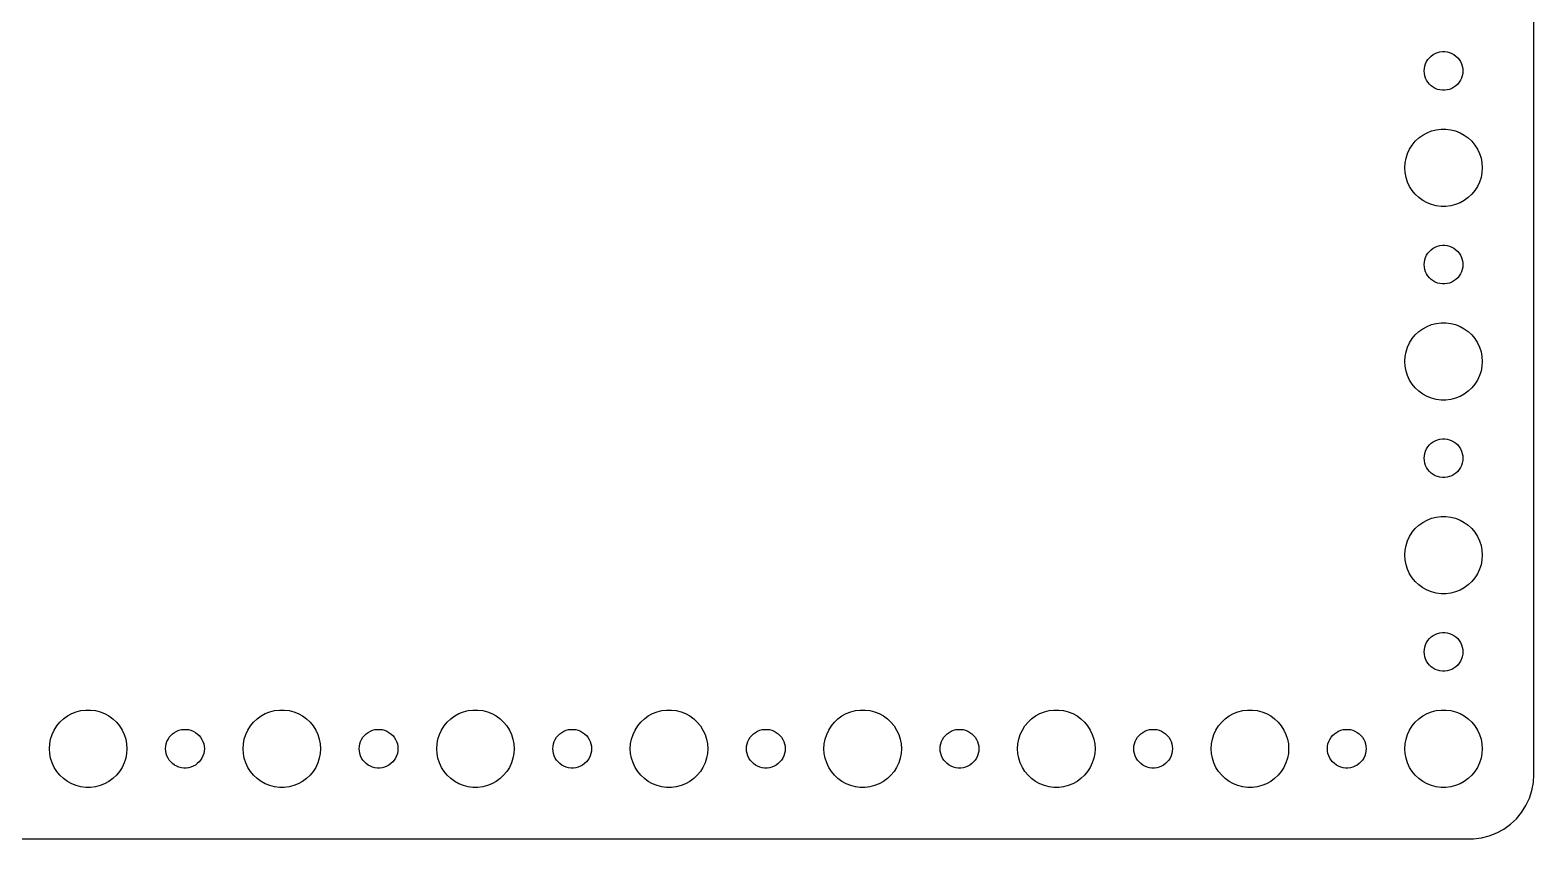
# Model space of a CAD drawing. Header units: metres. Extents: x -112 to 112, y -67 to 67.
# Drawn here: x -4.5 to 112, y -67 to -4.3 of the extents above; entities that cross this region are included whole.
import ezdxf

# ---------------------------------------------------------------- set-up
doc = ezdxf.new("R2010")
doc.units = ezdxf.units.M

msp = doc.modelspace()

# ---------------------------------------------------------------- linework, layer by layer
for p, q in [((112, -62), (112, 62)), ((103.547, -7.12695), (103.605, -6.9478)), ((103.605, -6.9478), (103.686, -6.77736)), ((103.686, -6.77736), (103.786, -6.61832)), ((103.786, -6.61832), (103.907, -6.47318)), ((103.907, -6.47318), (104.044, -6.34422)), ((104.044, -6.34422), (104.196, -6.23351)), ((104.196, -6.23351), (104.361, -6.14275)), ((104.361, -6.14275), (104.536, -6.07341)), ((104.536, -6.07341), (104.719, -6.02657)), ((104.719, -6.02657), (104.906, -6.00294)), ((104.906, -6.00294), (105.094, -6.00294)), ((105.094, -6.00294), (105.281, -6.02657)), ((105.281, -6.02657), (105.464, -6.07341)), ((105.464, -6.07341), (105.639, -6.14275)), ((105.639, -6.14275), (105.804, -6.23351)), ((105.804, -6.23351), (105.956, -6.34422)), ((105.956, -6.34422), (106.093, -6.47318)), ((106.093, -6.47318), (106.214, -6.61832)), ((106.214, -6.61832), (106.314, -6.77736)), ((106.314, -6.77736), (106.395, -6.9478)), ((106.395, -6.9478), (106.453, -7.12695)), ((103.5, -7.5), (103.512, -7.312)), ((103.512, -7.68799), (103.5, -7.5)), ((103.512, -7.312), (103.547, -7.12695)), ((103.547, -7.87303), (103.512, -7.68799)), ((103.605, -8.05219), (103.547, -7.87303)), ((103.686, -8.22263), (103.605, -8.05219)), ((106.395, -8.05219), (106.314, -8.22263)), ((106.453, -7.87303), (106.395, -8.05219)), ((106.453, -7.12695), (106.488, -7.312)), ((106.488, -7.68799), (106.453, -7.87303)), ((106.488, -7.312), (106.5, -7.5)), ((106.5, -7.5), (106.488, -7.68799)), ((103.786, -8.38167), (103.686, -8.22263)), ((103.907, -8.52681), (103.786, -8.38167)), ((104.044, -8.65576), (103.907, -8.52681)), ((104.196, -8.76648), (104.044, -8.65576)), ((104.361, -8.85724), (104.196, -8.76648)), ((104.536, -8.92657), (104.361, -8.85724)), ((104.719, -8.97342), (104.536, -8.92657)), ((104.906, -8.99704), (104.719, -8.97342)), ((105.094, -8.99704), (104.906, -8.99704)), ((105.281, -8.97342), (105.094, -8.99704)), ((105.464, -8.92657), (105.281, -8.97342)), ((105.639, -8.85724), (105.464, -8.92657)), ((105.804, -8.76648), (105.639, -8.85724)), ((105.956, -8.65576), (105.804, -8.76648)), ((106.093, -8.52681), (105.956, -8.65576)), ((106.214, -8.38167), (106.093, -8.52681)), ((106.314, -8.22263), (106.214, -8.38167)), ((102.813, -12.9464), (103.088, -12.6884)), ((103.088, -12.6884), (103.393, -12.467)), ((103.393, -12.467), (103.723, -12.2855)), ((103.723, -12.2855), (104.073, -12.1468)), ((104.073, -12.1468), (104.438, -12.0531)), ((104.438, -12.0531), (104.812, -12.0059)), ((104.812, -12.0059), (105.188, -12.0059)), ((105.188, -12.0059), (105.562, -12.0531)), ((105.562, -12.0531), (105.927, -12.1468)), ((105.927, -12.1468), (106.277, -12.2855)), ((106.277, -12.2855), (106.607, -12.467)), ((106.607, -12.467), (106.912, -12.6884)), ((106.912, -12.6884), (107.187, -12.9464)), ((102.094, -14.2539), (102.211, -13.8956)), ((102.211, -13.8956), (102.371, -13.5547)), ((102.371, -13.5547), (102.573, -13.2366)), ((102.573, -13.2366), (102.813, -12.9464)), ((107.187, -12.9464), (107.427, -13.2366)), ((107.427, -13.2366), (107.629, -13.5547)), ((107.629, -13.5547), (107.789, -13.8956)), ((107.789, -13.8956), (107.906, -14.2539)), ((102, -15), (102.024, -14.624)), ((102.024, -15.376), (102, -15)), ((102.024, -14.624), (102.094, -14.2539)), ((107.906, -14.2539), (107.976, -14.624)), ((107.976, -14.624), (108, -15)), ((108, -15), (107.976, -15.376)), ((102.094, -15.7461), (102.024, -15.376)), ((102.211, -16.1044), (102.094, -15.7461)), ((102.371, -16.4453), (102.211, -16.1044)), ((107.789, -16.1044), (107.629, -16.4453)), ((107.906, -15.7461), (107.789, -16.1044)), ((107.976, -15.376), (107.906, -15.7461)), ((102.573, -16.7634), (102.371, -16.4453)), ((102.813, -17.0536), (102.573, -16.7634)), ((103.088, -17.3115), (102.813, -17.0536)), ((103.393, -17.533), (103.088, -17.3115)), ((106.912, -17.3115), (106.607, -17.533)), ((107.187, -17.0536), (106.912, -17.3115)), ((107.427, -16.7634), (107.187, -17.0536)), ((107.629, -16.4453), (107.427, -16.7634)), ((103.723, -17.7145), (103.393, -17.533)), ((104.073, -17.8532), (103.723, -17.7145)), ((104.438, -17.9469), (104.073, -17.8532)), ((104.812, -17.9941), (104.438, -17.9469)), ((105.188, -17.9941), (104.812, -17.9941)), ((105.562, -17.9469), (105.188, -17.9941)), ((105.927, -17.8532), (105.562, -17.9469)), ((106.277, -17.7145), (105.927, -17.8532)), ((106.607, -17.533), (106.277, -17.7145)), ((103.512, -22.312), (103.547, -22.127)), ((103.547, -22.127), (103.605, -21.9478)), ((103.605, -21.9478), (103.686, -21.7774)), ((103.686, -21.7774), (103.786, -21.6183)), ((103.786, -21.6183), (103.907, -21.4732)), ((103.907, -21.4732), (104.044, -21.3442)), ((104.044, -21.3442), (104.196, -21.2335)), ((104.196, -21.2335), (104.361, -21.1427)), ((104.361, -21.1427), (104.536, -21.0734)), ((104.536, -21.0734), (104.719, -21.0266)), ((104.719, -21.0266), (104.906, -21.003)), ((104.906, -21.003), (105.094, -21.003)), ((105.094, -21.003), (105.281, -21.0266)), ((105.281, -21.0266), (105.464, -21.0734)), ((105.464, -21.0734), (105.639, -21.1427)), ((105.639, -21.1427), (105.804, -21.2335)), ((105.804, -21.2335), (105.956, -21.3442)), ((105.956, -21.3442), (106.093, -21.4732)), ((106.093, -21.4732), (106.214, -21.6183)), ((106.214, -21.6183), (106.314, -21.7774)), ((106.314, -21.7774), (106.395, -21.9478)), ((106.395, -21.9478), (106.453, -22.127)), ((106.453, -22.127), (106.488, -22.312)), ((103.5, -22.5), (103.512, -22.312)), ((103.512, -22.688), (103.5, -22.5)), ((103.547, -22.873), (103.512, -22.688)), ((103.605, -23.0522), (103.547, -22.873)), ((103.686, -23.2226), (103.605, -23.0522)), ((103.786, -23.3817), (103.686, -23.2226)), ((106.314, -23.2226), (106.214, -23.3817)), ((106.395, -23.0522), (106.314, -23.2226)), ((106.453, -22.873), (106.395, -23.0522)), ((106.488, -22.688), (106.453, -22.873)), ((106.488, -22.312), (106.5, -22.5)), ((106.5, -22.5), (106.488, -22.688)), ((103.907, -23.5268), (103.786, -23.3817)), ((104.044, -23.6558), (103.907, -23.5268)), ((104.196, -23.7665), (104.044, -23.6558)), ((104.361, -23.8572), (104.196, -23.7665)), ((104.536, -23.9266), (104.361, -23.8572)), ((104.719, -23.9734), (104.536, -23.9266)), ((104.906, -23.997), (104.719, -23.9734)), ((105.094, -23.997), (104.906, -23.997)), ((105.281, -23.9734), (105.094, -23.997)), ((105.464, -23.9266), (105.281, -23.9734)), ((105.639, -23.8572), (105.464, -23.9266)), ((105.804, -23.7665), (105.639, -23.8572)), ((105.956, -23.6558), (105.804, -23.7665)), ((106.093, -23.5268), (105.956, -23.6558)), ((106.214, -23.3817), (106.093, -23.5268)), ((102.573, -28.2366), (102.813, -27.9464)), ((102.813, -27.9464), (103.088, -27.6884)), ((103.088, -27.6884), (103.393, -27.467)), ((103.393, -27.467), (103.723, -27.2855)), ((103.723, -27.2855), (104.073, -27.1468)), ((104.073, -27.1468), (104.438, -27.0531)), ((104.438, -27.0531), (104.812, -27.0059)), ((104.812, -27.0059), (105.188, -27.0059)), ((105.188, -27.0059), (105.562, -27.0531)), ((105.562, -27.0531), (105.927, -27.1468)), ((105.927, -27.1468), (106.277, -27.2855)), ((106.277, -27.2855), (106.607, -27.467)), ((106.607, -27.467), (106.912, -27.6884)), ((106.912, -27.6884), (107.187, -27.9464)), ((107.187, -27.9464), (107.427, -28.2366)), ((102.094, -29.2539), (102.211, -28.8956)), ((102.211, -28.8956), (102.371, -28.5547)), ((102.371, -28.5547), (102.573, -28.2366)), ((107.427, -28.2366), (107.629, -28.5547)), ((107.629, -28.5547), (107.789, -28.8956)), ((107.789, -28.8956), (107.906, -29.2539)), ((102, -30), (102.024, -29.624)), ((102.024, -30.376), (102, -30)), ((102.024, -29.624), (102.094, -29.2539)), ((107.906, -29.2539), (107.976, -29.624)), ((107.976, -29.624), (108, -30)), ((108, -30), (107.976, -30.376)), ((102.094, -30.7461), (102.024, -30.376)), ((102.211, -31.1044), (102.094, -30.7461)), ((102.371, -31.4453), (102.211, -31.1044)), ((102.573, -31.7634), (102.371, -31.4453)), ((107.629, -31.4453), (107.427, -31.7634)), ((107.789, -31.1044), (107.629, -31.4453)), ((107.906, -30.7461), (107.789, -31.1044)), ((107.976, -30.376), (107.906, -30.7461)), ((102.813, -32.0536), (102.573, -31.7634)), ((103.088, -32.3115), (102.813, -32.0536)), ((103.393, -32.533), (103.088, -32.3115)), ((103.723, -32.7145), (103.393, -32.533)), ((106.607, -32.533), (106.277, -32.7145)), ((106.912, -32.3115), (106.607, -32.533)), ((107.187, -32.0536), (106.912, -32.3115)), ((107.427, -31.7634), (107.187, -32.0536)), ((104.073, -32.8532), (103.723, -32.7145)), ((104.438, -32.9469), (104.073, -32.8532)), ((104.812, -32.9941), (104.438, -32.9469)), ((105.188, -32.9941), (104.812, -32.9941)), ((105.562, -32.9469), (105.188, -32.9941)), ((105.927, -32.8532), (105.562, -32.9469)), ((106.277, -32.7145), (105.927, -32.8532)), ((104.361, -36.1428), (104.536, -36.0734)), ((104.536, -36.0734), (104.719, -36.0266)), ((104.719, -36.0266), (104.906, -36.003)), ((104.906, -36.003), (105.094, -36.003)), ((105.094, -36.003), (105.281, -36.0266)), ((105.281, -36.0266), (105.464, -36.0734)), ((105.464, -36.0734), (105.639, -36.1428)), ((103.512, -37.312), (103.547, -37.127)), ((103.547, -37.127), (103.605, -36.9478)), ((103.605, -36.9478), (103.686, -36.7774)), ((103.686, -36.7774), (103.786, -36.6183)), ((103.786, -36.6183), (103.907, -36.4732)), ((103.907, -36.4732), (104.044, -36.3442)), ((104.044, -36.3442), (104.196, -36.2335)), ((104.196, -36.2335), (104.361, -36.1428)), ((105.639, -36.1428), (105.804, -36.2335)), ((105.804, -36.2335), (105.956, -36.3442)), ((105.956, -36.3442), (106.093, -36.4732)), ((106.093, -36.4732), (106.214, -36.6183)), ((106.214, -36.6183), (106.314, -36.7774)), ((106.314, -36.7774), (106.395, -36.9478)), ((106.395, -36.9478), (106.453, -37.127)), ((106.453, -37.127), (106.488, -37.312)), ((103.5, -37.5), (103.512, -37.312)), ((103.512, -37.688), (103.5, -37.5)), ((103.547, -37.873), (103.512, -37.688)), ((103.605, -38.0522), (103.547, -37.873)), ((103.686, -38.2226), (103.605, -38.0522)), ((103.786, -38.3817), (103.686, -38.2226)), ((103.907, -38.5268), (103.786, -38.3817)), ((106.214, -38.3817), (106.093, -38.5268)), ((106.314, -38.2226), (106.214, -38.3817)), ((106.395, -38.0522), (106.314, -38.2226)), ((106.453, -37.873), (106.395, -38.0522)), ((106.488, -37.688), (106.453, -37.873)), ((106.488, -37.312), (106.5, -37.5)), ((106.5, -37.5), (106.488, -37.688)), ((104.044, -38.6558), (103.907, -38.5268)), ((104.196, -38.7665), (104.044, -38.6558)), ((104.361, -38.8572), (104.196, -38.7665)), ((104.536, -38.9266), (104.361, -38.8572)), ((104.719, -38.9734), (104.536, -38.9266)), ((104.906, -38.997), (104.719, -38.9734)), ((105.094, -38.997), (104.906, -38.997)), ((105.281, -38.9734), (105.094, -38.997)), ((105.464, -38.9266), (105.281, -38.9734)), ((105.639, -38.8572), (105.464, -38.9266)), ((105.804, -38.7665), (105.639, -38.8572)), ((105.956, -38.6558), (105.804, -38.7665)), ((106.093, -38.5268), (105.956, -38.6558)), ((102.573, -43.2366), (102.813, -42.9464)), ((102.813, -42.9464), (103.088, -42.6885)), ((103.088, -42.6885), (103.393, -42.467)), ((103.393, -42.467), (103.723, -42.2855)), ((103.723, -42.2855), (104.073, -42.1468)), ((104.073, -42.1468), (104.438, -42.0531)), ((104.438, -42.0531), (104.812, -42.0059)), ((104.812, -42.0059), (105.188, -42.0059)), ((105.188, -42.0059), (105.562, -42.0531)), ((105.562, -42.0531), (105.927, -42.1468)), ((105.927, -42.1468), (106.277, -42.2855)), ((106.277, -42.2855), (106.607, -42.467)), ((106.607, -42.467), (106.912, -42.6885)), ((106.912, -42.6885), (107.187, -42.9464)), ((107.187, -42.9464), (107.427, -43.2366)), ((102.024, -44.624), (102.094, -44.2539)), ((102.094, -44.2539), (102.211, -43.8956)), ((102.211, -43.8956), (102.371, -43.5547)), ((102.371, -43.5547), (102.573, -43.2366)), ((107.427, -43.2366), (107.629, -43.5547)), ((107.629, -43.5547), (107.789, -43.8956)), ((107.789, -43.8956), (107.906, -44.2539)), ((107.906, -44.2539), (107.976, -44.624)), ((102, -45), (102.024, -44.624)), ((102.024, -45.376), (102, -45)), ((102.094, -45.7461), (102.024, -45.376)), ((107.976, -45.376), (107.906, -45.7461)), ((107.976, -44.624), (108, -45)), ((108, -45), (107.976, -45.376)), ((102.211, -46.1044), (102.094, -45.7461)), ((102.371, -46.4453), (102.211, -46.1044)), ((102.573, -46.7634), (102.371, -46.4453)), ((107.629, -46.4453), (107.427, -46.7634)), ((107.789, -46.1044), (107.629, -46.4453)), ((107.906, -45.7461), (107.789, -46.1044)), ((102.813, -47.0536), (102.573, -46.7634)), ((103.088, -47.3115), (102.813, -47.0536)), ((103.393, -47.533), (103.088, -47.3115)), ((103.723, -47.7145), (103.393, -47.533)), ((104.073, -47.8532), (103.723, -47.7145)), ((106.277, -47.7145), (105.927, -47.8532)), ((106.607, -47.533), (106.277, -47.7145)), ((106.912, -47.3115), (106.607, -47.533)), ((107.187, -47.0536), (106.912, -47.3115)), ((107.427, -46.7634), (107.187, -47.0536)), ((104.438, -47.9469), (104.073, -47.8532)), ((104.812, -47.9941), (104.438, -47.9469)), ((105.188, -47.9941), (104.812, -47.9941)), ((105.562, -47.9469), (105.188, -47.9941)), ((105.927, -47.8532), (105.562, -47.9469)), ((104.044, -51.3442), (104.196, -51.2335)), ((104.196, -51.2335), (104.361, -51.1428)), ((104.361, -51.1428), (104.536, -51.0734)), ((104.536, -51.0734), (104.719, -51.0266)), ((104.719, -51.0266), (104.906, -51.003)), ((104.906, -51.003), (105.094, -51.003)), ((105.094, -51.003), (105.281, -51.0266)), ((105.281, -51.0266), (105.464, -51.0734)), ((105.464, -51.0734), (105.639, -51.1428)), ((105.639, -51.1428), (105.804, -51.2335)), ((105.804, -51.2335), (105.956, -51.3442)), ((103.5, -52.5), (103.512, -52.312)), ((103.512, -52.312), (103.547, -52.127)), ((103.547, -52.127), (103.605, -51.9478)), ((103.605, -51.9478), (103.686, -51.7774)), ((103.686, -51.7774), (103.786, -51.6183)), ((103.786, -51.6183), (103.907, -51.4732)), ((103.907, -51.4732), (104.044, -51.3442)), ((105.956, -51.3442), (106.093, -51.4732)), ((106.093, -51.4732), (106.214, -51.6183)), ((106.214, -51.6183), (106.314, -51.7774)), ((106.314, -51.7774), (106.395, -51.9478)), ((106.395, -51.9478), (106.453, -52.127)), ((106.453, -52.127), (106.488, -52.312)), ((106.488, -52.312), (106.5, -52.5)), ((103.512, -52.688), (103.5, -52.5)), ((103.547, -52.873), (103.512, -52.688)), ((103.605, -53.0522), (103.547, -52.873)), ((103.686, -53.2226), (103.605, -53.0522)), ((103.786, -53.3817), (103.686, -53.2226)), ((103.907, -53.5268), (103.786, -53.3817)), ((104.044, -53.6558), (103.907, -53.5268)), ((106.093, -53.5268), (105.956, -53.6558)), ((106.214, -53.3817), (106.093, -53.5268)), ((106.314, -53.2226), (106.214, -53.3817)), ((106.395, -53.0522), (106.314, -53.2226)), ((106.453, -52.873), (106.395, -53.0522)), ((106.488, -52.688), (106.453, -52.873)), ((106.5, -52.5), (106.488, -52.688)), ((104.196, -53.7665), (104.044, -53.6558)), ((104.361, -53.8572), (104.196, -53.7665)), ((104.536, -53.9266), (104.361, -53.8572)), ((104.719, -53.9734), (104.536, -53.9266)), ((104.906, -53.997), (104.719, -53.9734)), ((105.094, -53.997), (104.906, -53.997)), ((105.281, -53.9734), (105.094, -53.997)), ((105.464, -53.9266), (105.281, -53.9734)), ((105.639, -53.8572), (105.464, -53.9266)), ((105.804, -53.7665), (105.639, -53.8572)), ((105.956, -53.6558), (105.804, -53.7665)), ((-0.92705, -57.1468), (-0.56213, -57.0531)), ((-0.56213, -57.0531), (-0.18837, -57.0059)), ((-0.18837, -57.0059), (0.18837, -57.0059)), ((0.18837, -57.0059), (0.56213, -57.0531)), ((0.56213, -57.0531), (0.92705, -57.1468)), ((14.0729, -57.1468), (14.4379, -57.0531)), ((14.4379, -57.0531), (14.8116, -57.0059)), ((14.8116, -57.0059), (15.1884, -57.0059)), ((15.1884, -57.0059), (15.5621, -57.0531)), ((15.5621, -57.0531), (15.927, -57.1468)), ((29.0729, -57.1468), (29.4379, -57.0531)), ((29.4379, -57.0531), (29.8116, -57.0059)), ((29.8116, -57.0059), (30.1884, -57.0059)), ((30.1884, -57.0059), (30.5621, -57.0531)), ((30.5621, -57.0531), (30.927, -57.1468)), ((44.0729, -57.1468), (44.4379, -57.0531)), ((44.4379, -57.0531), (44.8116, -57.0059)), ((44.8116, -57.0059), (45.1884, -57.0059)), ((45.1884, -57.0059), (45.5621, -57.0531)), ((45.5621, -57.0531), (45.927, -57.1468)), ((59.0729, -57.1468), (59.4379, -57.0531)), ((59.4379, -57.0531), (59.8116, -57.0059)), ((59.8116, -57.0059), (60.1884, -57.0059)), ((60.1884, -57.0059), (60.5621, -57.0531)), ((60.5621, -57.0531), (60.927, -57.1468)), ((74.073, -57.1468), (74.4379, -57.0531)), ((74.4379, -57.0531), (74.8116, -57.0059)), ((74.8116, -57.0059), (75.1884, -57.0059)), ((75.1884, -57.0059), (75.5621, -57.0531)), ((75.5621, -57.0531), (75.927, -57.1468)), ((89.073, -57.1468), (89.4379, -57.0531)), ((89.4379, -57.0531), (89.8116, -57.0059)), ((89.8116, -57.0059), (90.1884, -57.0059)), ((90.1884, -57.0059), (90.5621, -57.0531)), ((90.5621, -57.0531), (90.927, -57.1468)), ((104.073, -57.1468), (104.438, -57.0531)), ((104.438, -57.0531), (104.812, -57.0059)), ((104.812, -57.0059), (105.188, -57.0059)), ((105.188, -57.0059), (105.562, -57.0531)), ((105.562, -57.0531), (105.927, -57.1468)), ((-2.62891, -58.5547), (-2.42705, -58.2366)), ((-2.42705, -58.2366), (-2.1869, -57.9464)), ((-2.1869, -57.9464), (-1.91226, -57.6885)), ((-1.91226, -57.6885), (-1.60747, -57.467)), ((-1.60747, -57.467), (-1.27733, -57.2855)), ((-1.27733, -57.2855), (-0.92705, -57.1468)), ((0.92705, -57.1468), (1.27733, -57.2855)), ((1.27733, -57.2855), (1.60747, -57.467)), ((1.60747, -57.467), (1.91226, -57.6885)), ((1.91226, -57.6885), (2.1869, -57.9464)), ((2.1869, -57.9464), (2.42705, -58.2366)), ((2.42705, -58.2366), (2.62891, -58.5547)), ((12.3711, -58.5547), (12.5729, -58.2366)), ((12.5729, -58.2366), (12.8131, -57.9464)), ((12.8131, -57.9464), (13.0877, -57.6885)), ((13.0877, -57.6885), (13.3925, -57.467)), ((13.3925, -57.467), (13.7227, -57.2855)), ((13.7227, -57.2855), (14.0729, -57.1468)), ((15.927, -57.1468), (16.2773, -57.2855)), ((16.2773, -57.2855), (16.6075, -57.467)), ((16.6075, -57.467), (16.9123, -57.6885)), ((16.9123, -57.6885), (17.1869, -57.9464)), ((17.1869, -57.9464), (17.427, -58.2366)), ((17.427, -58.2366), (17.6289, -58.5547)), ((27.3711, -58.5547), (27.5729, -58.2366)), ((27.5729, -58.2366), (27.8131, -57.9464)), ((27.8131, -57.9464), (28.0877, -57.6885)), ((28.0877, -57.6885), (28.3925, -57.467)), ((28.3925, -57.467), (28.7227, -57.2855)), ((28.7227, -57.2855), (29.0729, -57.1468)), ((30.927, -57.1468), (31.2773, -57.2855)), ((31.2773, -57.2855), (31.6075, -57.467)), ((31.6075, -57.467), (31.9123, -57.6885)), ((31.9123, -57.6885), (32.1869, -57.9464)), ((32.1869, -57.9464), (32.427, -58.2366)), ((32.427, -58.2366), (32.6289, -58.5547)), ((42.3711, -58.5547), (42.5729, -58.2366)), ((42.5729, -58.2366), (42.8131, -57.9464)), ((42.8131, -57.9464), (43.0877, -57.6885)), ((43.0877, -57.6885), (43.3925, -57.467)), ((43.3925, -57.467), (43.7227, -57.2855)), ((43.7227, -57.2855), (44.0729, -57.1468)), ((45.927, -57.1468), (46.2773, -57.2855)), ((46.2773, -57.2855), (46.6075, -57.467)), ((46.6075, -57.467), (46.9123, -57.6885)), ((46.9123, -57.6885), (47.1869, -57.9464)), ((47.1869, -57.9464), (47.427, -58.2366)), ((47.427, -58.2366), (47.6289, -58.5547)), ((57.3711, -58.5547), (57.5729, -58.2366)), ((57.5729, -58.2366), (57.8131, -57.9464)), ((57.8131, -57.9464), (58.0877, -57.6885)), ((58.0877, -57.6885), (58.3925, -57.467)), ((58.3925, -57.467), (58.7227, -57.2855)), ((58.7227, -57.2855), (59.0729, -57.1468)), ((60.927, -57.1468), (61.2773, -57.2855)), ((61.2773, -57.2855), (61.6075, -57.467)), ((61.6075, -57.467), (61.9123, -57.6885)), ((61.9123, -57.6885), (62.1869, -57.9464)), ((62.1869, -57.9464), (62.427, -58.2366)), ((62.427, -58.2366), (62.6289, -58.5547)), ((72.3711, -58.5547), (72.573, -58.2366)), ((72.573, -58.2366), (72.8131, -57.9464)), ((72.8131, -57.9464), (73.0877, -57.6885)), ((73.0877, -57.6885), (73.3925, -57.467)), ((73.3925, -57.467), (73.7227, -57.2855)), ((73.7227, -57.2855), (74.073, -57.1468)), ((75.927, -57.1468), (76.2773, -57.2855)), ((76.2773, -57.2855), (76.6075, -57.467)), ((76.6075, -57.467), (76.9123, -57.6885)), ((76.9123, -57.6885), (77.1869, -57.9464)), ((77.1869, -57.9464), (77.427, -58.2366)), ((77.427, -58.2366), (77.6289, -58.5547)), ((87.3711, -58.5547), (87.573, -58.2366)), ((87.573, -58.2366), (87.8131, -57.9464)), ((87.8131, -57.9464), (88.0877, -57.6885)), ((88.0877, -57.6885), (88.3925, -57.467)), ((88.3925, -57.467), (88.7227, -57.2855)), ((88.7227, -57.2855), (89.073, -57.1468)), ((90.927, -57.1468), (91.2773, -57.2855)), ((91.2773, -57.2855), (91.6075, -57.467)), ((91.6075, -57.467), (91.9123, -57.6885)), ((91.9123, -57.6885), (92.1869, -57.9464)), ((92.1869, -57.9464), (92.427, -58.2366)), ((92.427, -58.2366), (92.6289, -58.5547)), ((102.371, -58.5547), (102.573, -58.2366)), ((102.573, -58.2366), (102.813, -57.9464)), ((102.813, -57.9464), (103.088, -57.6885)), ((103.088, -57.6885), (103.393, -57.467)), ((103.393, -57.467), (103.723, -57.2855)), ((103.723, -57.2855), (104.073, -57.1468)), ((105.927, -57.1468), (106.277, -57.2855)), ((106.277, -57.2855), (106.607, -57.467)), ((106.607, -57.467), (106.912, -57.6885)), ((106.912, -57.6885), (107.187, -57.9464)), ((107.187, -57.9464), (107.427, -58.2366)), ((107.427, -58.2366), (107.629, -58.5547)), ((-2.97633, -59.624), (-2.90575, -59.2539)), ((-2.90575, -59.2539), (-2.78932, -58.8956)), ((-2.78932, -58.8956), (-2.62891, -58.5547)), ((2.62891, -58.5547), (2.78932, -58.8956)), ((2.78932, -58.8956), (2.90575, -59.2539)), ((2.90575, -59.2539), (2.97633, -59.624)), ((6.10533, -59.4478), (6.18553, -59.2774)), ((6.18553, -59.2774), (6.28647, -59.1183)), ((6.28647, -59.1183), (6.40654, -58.9732)), ((6.40654, -58.9732), (6.54385, -58.8442)), ((6.54385, -58.8442), (6.69626, -58.7335)), ((6.69626, -58.7335), (6.86133, -58.6428)), ((6.86133, -58.6428), (7.03647, -58.5734)), ((7.03647, -58.5734), (7.21892, -58.5266)), ((7.21892, -58.5266), (7.40581, -58.503)), ((7.40581, -58.503), (7.59418, -58.503)), ((7.59418, -58.503), (7.78107, -58.5266)), ((7.78107, -58.5266), (7.96352, -58.5734)), ((7.96352, -58.5734), (8.13866, -58.6428)), ((8.13866, -58.6428), (8.30373, -58.7335)), ((8.30373, -58.7335), (8.45613, -58.8442)), ((8.45613, -58.8442), (8.59344, -58.9732)), ((8.59344, -58.9732), (8.71352, -59.1183)), ((8.71352, -59.1183), (8.81445, -59.2774)), ((8.81445, -59.2774), (8.89465, -59.4478)), ((12.0237, -59.624), (12.0942, -59.2539)), ((12.0942, -59.2539), (12.2107, -58.8956)), ((12.2107, -58.8956), (12.3711, -58.5547)), ((17.6289, -58.5547), (17.7893, -58.8956)), ((17.7893, -58.8956), (17.9057, -59.2539)), ((17.9057, -59.2539), (17.9763, -59.624)), ((21.1053, -59.4478), (21.1855, -59.2774)), ((21.1855, -59.2774), (21.2865, -59.1183)), ((21.2865, -59.1183), (21.4065, -58.9732)), ((21.4065, -58.9732), (21.5439, -58.8442)), ((21.5439, -58.8442), (21.6963, -58.7335)), ((21.6963, -58.7335), (21.8613, -58.6428)), ((21.8613, -58.6428), (22.0365, -58.5734)), ((22.0365, -58.5734), (22.2189, -58.5266)), ((22.2189, -58.5266), (22.4058, -58.503)), ((22.4058, -58.503), (22.5942, -58.503)), ((22.5942, -58.503), (22.7811, -58.5266)), ((22.7811, -58.5266), (22.9635, -58.5734)), ((22.9635, -58.5734), (23.1387, -58.6428)), ((23.1387, -58.6428), (23.3037, -58.7335)), ((23.3037, -58.7335), (23.4561, -58.8442)), ((23.4561, -58.8442), (23.5934, -58.9732)), ((23.5934, -58.9732), (23.7135, -59.1183)), ((23.7135, -59.1183), (23.8145, -59.2774)), ((23.8145, -59.2774), (23.8947, -59.4478)), ((27.0237, -59.624), (27.0942, -59.2539)), ((27.0942, -59.2539), (27.2107, -58.8956)), ((27.2107, -58.8956), (27.3711, -58.5547)), ((32.6289, -58.5547), (32.7893, -58.8956)), ((32.7893, -58.8956), (32.9057, -59.2539)), ((32.9057, -59.2539), (32.9763, -59.624)), ((36.1053, -59.4478), (36.1855, -59.2774)), ((36.1855, -59.2774), (36.2865, -59.1183)), ((36.2865, -59.1183), (36.4065, -58.9732)), ((36.4065, -58.9732), (36.5439, -58.8442)), ((36.5439, -58.8442), (36.6963, -58.7335)), ((36.6963, -58.7335), (36.8613, -58.6428)), ((36.8613, -58.6428), (37.0365, -58.5734)), ((37.0365, -58.5734), (37.2189, -58.5266)), ((37.2189, -58.5266), (37.4058, -58.503)), ((37.4058, -58.503), (37.5942, -58.503)), ((37.5942, -58.503), (37.7811, -58.5266)), ((37.7811, -58.5266), (37.9635, -58.5734)), ((37.9635, -58.5734), (38.1387, -58.6428)), ((38.1387, -58.6428), (38.3037, -58.7335)), ((38.3037, -58.7335), (38.4561, -58.8442)), ((38.4561, -58.8442), (38.5934, -58.9732)), ((38.5934, -58.9732), (38.7135, -59.1183)), ((38.7135, -59.1183), (38.8145, -59.2774)), ((38.8145, -59.2774), (38.8947, -59.4478)), ((42.0237, -59.624), (42.0942, -59.2539)), ((42.0942, -59.2539), (42.2107, -58.8956)), ((42.2107, -58.8956), (42.3711, -58.5547)), ((47.6289, -58.5547), (47.7893, -58.8956)), ((47.7893, -58.8956), (47.9057, -59.2539)), ((47.9057, -59.2539), (47.9763, -59.624)), ((51.1053, -59.4478), (51.1855, -59.2774)), ((51.1855, -59.2774), (51.2865, -59.1183)), ((51.2865, -59.1183), (51.4065, -58.9732)), ((51.4065, -58.9732), (51.5439, -58.8442)), ((51.5439, -58.8442), (51.6963, -58.7335)), ((51.6963, -58.7335), (51.8613, -58.6428)), ((51.8613, -58.6428), (52.0365, -58.5734)), ((52.0365, -58.5734), (52.2189, -58.5266)), ((52.2189, -58.5266), (52.4058, -58.503)), ((52.4058, -58.503), (52.5942, -58.503)), ((52.5942, -58.503), (52.7811, -58.5266)), ((52.7811, -58.5266), (52.9635, -58.5734)), ((52.9635, -58.5734), (53.1387, -58.6428)), ((53.1387, -58.6428), (53.3037, -58.7335)), ((53.3037, -58.7335), (53.4561, -58.8442)), ((53.4561, -58.8442), (53.5934, -58.9732)), ((53.5934, -58.9732), (53.7135, -59.1183)), ((53.7135, -59.1183), (53.8145, -59.2774)), ((53.8145, -59.2774), (53.8947, -59.4478)), ((57.0237, -59.624), (57.0942, -59.2539)), ((57.0942, -59.2539), (57.2107, -58.8956)), ((57.2107, -58.8956), (57.3711, -58.5547)), ((62.6289, -58.5547), (62.7893, -58.8956)), ((62.7893, -58.8956), (62.9057, -59.2539)), ((62.9057, -59.2539), (62.9763, -59.624)), ((66.1053, -59.4478), (66.1855, -59.2774)), ((66.1855, -59.2774), (66.2865, -59.1183)), ((66.2865, -59.1183), (66.4065, -58.9732)), ((66.4065, -58.9732), (66.5439, -58.8442)), ((66.5439, -58.8442), (66.6963, -58.7335)), ((66.6963, -58.7335), (66.8613, -58.6428)), ((66.8613, -58.6428), (67.0365, -58.5734)), ((67.0365, -58.5734), (67.2189, -58.5266)), ((67.2189, -58.5266), (67.4058, -58.503)), ((67.4058, -58.503), (67.5942, -58.503)), ((67.5942, -58.503), (67.7811, -58.5266)), ((67.7811, -58.5266), (67.9635, -58.5734)), ((67.9635, -58.5734), (68.1387, -58.6428)), ((68.1387, -58.6428), (68.3037, -58.7335)), ((68.3037, -58.7335), (68.4561, -58.8442)), ((68.4561, -58.8442), (68.5934, -58.9732)), ((68.5934, -58.9732), (68.7135, -59.1183)), ((68.7135, -59.1183), (68.8145, -59.2774)), ((68.8145, -59.2774), (68.8947, -59.4478)), ((72.0237, -59.624), (72.0943, -59.2539)), ((72.0943, -59.2539), (72.2107, -58.8956)), ((72.2107, -58.8956), (72.3711, -58.5547)), ((77.6289, -58.5547), (77.7893, -58.8956)), ((77.7893, -58.8956), (77.9057, -59.2539)), ((77.9057, -59.2539), (77.9763, -59.624)), ((81.1053, -59.4478), (81.1855, -59.2774)), ((81.1855, -59.2774), (81.2865, -59.1183)), ((81.2865, -59.1183), (81.4065, -58.9732)), ((81.4065, -58.9732), (81.5439, -58.8442)), ((81.5439, -58.8442), (81.6963, -58.7335)), ((81.6963, -58.7335), (81.8613, -58.6428)), ((81.8613, -58.6428), (82.0365, -58.5734)), ((82.0365, -58.5734), (82.2189, -58.5266)), ((82.2189, -58.5266), (82.4058, -58.503)), ((82.4058, -58.503), (82.5942, -58.503)), ((82.5942, -58.503), (82.7811, -58.5266)), ((82.7811, -58.5266), (82.9635, -58.5734)), ((82.9635, -58.5734), (83.1387, -58.6428)), ((83.1387, -58.6428), (83.3037, -58.7335)), ((83.3037, -58.7335), (83.4561, -58.8442)), ((83.4561, -58.8442), (83.5934, -58.9732)), ((83.5934, -58.9732), (83.7135, -59.1183)), ((83.7135, -59.1183), (83.8145, -59.2774)), ((83.8145, -59.2774), (83.8947, -59.4478)), ((87.0237, -59.624), (87.0943, -59.2539)), ((87.0943, -59.2539), (87.2107, -58.8956)), ((87.2107, -58.8956), (87.3711, -58.5547)), ((92.6289, -58.5547), (92.7893, -58.8956)), ((92.7893, -58.8956), (92.9057, -59.2539)), ((92.9057, -59.2539), (92.9763, -59.624)), ((96.1053, -59.4478), (96.1855, -59.2774)), ((96.1855, -59.2774), (96.2865, -59.1183)), ((96.2865, -59.1183), (96.4065, -58.9732)), ((96.4065, -58.9732), (96.5439, -58.8442)), ((96.5439, -58.8442), (96.6963, -58.7335)), ((96.6963, -58.7335), (96.8613, -58.6428)), ((96.8613, -58.6428), (97.0365, -58.5734)), ((97.0365, -58.5734), (97.2189, -58.5266)), ((97.2189, -58.5266), (97.4058, -58.503)), ((97.4058, -58.503), (97.5942, -58.503)), ((97.5942, -58.503), (97.7811, -58.5266)), ((97.7811, -58.5266), (97.9635, -58.5734)), ((97.9635, -58.5734), (98.1387, -58.6428)), ((98.1387, -58.6428), (98.3037, -58.7335)), ((98.3037, -58.7335), (98.4561, -58.8442)), ((98.4561, -58.8442), (98.5934, -58.9732)), ((98.5934, -58.9732), (98.7135, -59.1183)), ((98.7135, -59.1183), (98.8145, -59.2774)), ((98.8145, -59.2774), (98.8947, -59.4478)), ((102.024, -59.624), (102.094, -59.2539)), ((102.094, -59.2539), (102.211, -58.8956)), ((102.211, -58.8956), (102.371, -58.5547)), ((107.629, -58.5547), (107.789, -58.8956)), ((107.789, -58.8956), (107.906, -59.2539)), ((107.906, -59.2539), (107.976, -59.624)), ((-3, -60), (-2.97633, -59.624)), ((-2.97633, -60.376), (-3, -60)), ((-2.90575, -60.7461), (-2.97633, -60.376)), ((2.97633, -60.376), (2.90575, -60.7461)), ((2.97633, -59.624), (3, -60)), ((3, -60), (2.97633, -60.376)), ((6, -60), (6.01183, -59.812)), ((6.01183, -60.188), (6, -60)), ((6.01183, -59.812), (6.04712, -59.627)), ((6.04712, -60.373), (6.01183, -60.188)), ((6.04712, -59.627), (6.10533, -59.4478)), ((6.10533, -60.5522), (6.04712, -60.373)), ((6.18553, -60.7226), (6.10533, -60.5522)), ((8.89465, -60.5522), (8.81445, -60.7226)), ((8.89465, -59.4478), (8.95287, -59.627)), ((8.95287, -60.373), (8.89465, -60.5522)), ((8.95287, -59.627), (8.98816, -59.812)), ((8.98816, -60.188), (8.95287, -60.373)), ((8.98816, -59.812), (9, -60)), ((9, -60), (8.98816, -60.188)), ((12, -60), (12.0237, -59.624)), ((12.0237, -60.376), (12, -60)), ((12.0942, -60.7461), (12.0237, -60.376)), ((17.9763, -60.376), (17.9057, -60.7461)), ((17.9763, -59.624), (18, -60)), ((18, -60), (17.9763, -60.376)), ((21, -60), (21.0118, -59.812)), ((21.0118, -60.188), (21, -60)), ((21.0118, -59.812), (21.0471, -59.627)), ((21.0471, -60.373), (21.0118, -60.188)), ((21.0471, -59.627), (21.1053, -59.4478)), ((21.1053, -60.5522), (21.0471, -60.373)), ((21.1855, -60.7226), (21.1053, -60.5522)), ((23.8947, -60.5522), (23.8145, -60.7226)), ((23.8947, -59.4478), (23.9529, -59.627)), ((23.9529, -60.373), (23.8947, -60.5522)), ((23.9529, -59.627), (23.9882, -59.812)), ((23.9882, -60.188), (23.9529, -60.373)), ((23.9882, -59.812), (24, -60)), ((24, -60), (23.9882, -60.188)), ((27, -60), (27.0237, -59.624)), ((27.0237, -60.376), (27, -60)), ((27.0942, -60.7461), (27.0237, -60.376)), ((32.9763, -60.376), (32.9057, -60.7461)), ((32.9763, -59.624), (33, -60)), ((33, -60), (32.9763, -60.376)), ((36, -60), (36.0118, -59.812)), ((36.0118, -60.188), (36, -60)), ((36.0118, -59.812), (36.0471, -59.627)), ((36.0471, -60.373), (36.0118, -60.188)), ((36.0471, -59.627), (36.1053, -59.4478)), ((36.1053, -60.5522), (36.0471, -60.373)), ((36.1855, -60.7226), (36.1053, -60.5522)), ((38.8947, -60.5522), (38.8145, -60.7226)), ((38.8947, -59.4478), (38.9529, -59.627)), ((38.9529, -60.373), (38.8947, -60.5522)), ((38.9529, -59.627), (38.9882, -59.812)), ((38.9882, -60.188), (38.9529, -60.373)), ((38.9882, -59.812), (39, -60)), ((39, -60), (38.9882, -60.188)), ((42, -60), (42.0237, -59.624)), ((42.0237, -60.376), (42, -60)), ((42.0942, -60.7461), (42.0237, -60.376)), ((47.9763, -60.376), (47.9057, -60.7461)), ((47.9763, -59.624), (48, -60)), ((48, -60), (47.9763, -60.376)), ((51, -60), (51.0118, -59.812)), ((51.0118, -60.188), (51, -60)), ((51.0118, -59.812), (51.0471, -59.627)), ((51.0471, -60.373), (51.0118, -60.188)), ((51.0471, -59.627), (51.1053, -59.4478)), ((51.1053, -60.5522), (51.0471, -60.373)), ((51.1855, -60.7226), (51.1053, -60.5522)), ((53.8947, -60.5522), (53.8145, -60.7226)), ((53.8947, -59.4478), (53.9529, -59.627)), ((53.9529, -60.373), (53.8947, -60.5522)), ((53.9529, -59.627), (53.9882, -59.812)), ((53.9882, -60.188), (53.9529, -60.373)), ((53.9882, -59.812), (54, -60)), ((54, -60), (53.9882, -60.188)), ((57, -60), (57.0237, -59.624)), ((57.0237, -60.376), (57, -60)), ((57.0942, -60.7461), (57.0237, -60.376)), ((62.9763, -60.376), (62.9057, -60.7461)), ((62.9763, -59.624), (63, -60)), ((63, -60), (62.9763, -60.376)), ((66, -60), (66.0118, -59.812)), ((66.0118, -60.188), (66, -60)), ((66.0118, -59.812), (66.0471, -59.627)), ((66.0471, -60.373), (66.0118, -60.188)), ((66.0471, -59.627), (66.1053, -59.4478)), ((66.1053, -60.5522), (66.0471, -60.373)), ((66.1855, -60.7226), (66.1053, -60.5522)), ((68.8947, -60.5522), (68.8145, -60.7226)), ((68.8947, -59.4478), (68.9529, -59.627)), ((68.9529, -60.373), (68.8947, -60.5522)), ((68.9529, -59.627), (68.9882, -59.812)), ((68.9882, -60.188), (68.9529, -60.373)), ((68.9882, -59.812), (69, -60)), ((69, -60), (68.9882, -60.188)), ((72, -60), (72.0237, -59.624)), ((72.0237, -60.376), (72, -60)), ((72.0943, -60.7461), (72.0237, -60.376)), ((77.9763, -60.376), (77.9057, -60.7461)), ((77.9763, -59.624), (78, -60)), ((78, -60), (77.9763, -60.376)), ((81, -60), (81.0118, -59.812)), ((81.0118, -60.188), (81, -60)), ((81.0118, -59.812), (81.0471, -59.627)), ((81.0471, -60.373), (81.0118, -60.188)), ((81.0471, -59.627), (81.1053, -59.4478)), ((81.1053, -60.5522), (81.0471, -60.373)), ((81.1855, -60.7226), (81.1053, -60.5522)), ((83.8947, -60.5522), (83.8145, -60.7226)), ((83.8947, -59.4478), (83.9529, -59.627)), ((83.9529, -60.373), (83.8947, -60.5522)), ((83.9529, -59.627), (83.9882, -59.812)), ((83.9882, -60.188), (83.9529, -60.373)), ((83.9882, -59.812), (84, -60)), ((84, -60), (83.9882, -60.188)), ((87, -60), (87.0237, -59.624)), ((87.0237, -60.376), (87, -60)), ((87.0943, -60.7461), (87.0237, -60.376)), ((92.9763, -60.376), (92.9057, -60.7461)), ((92.9763, -59.624), (93, -60)), ((93, -60), (92.9763, -60.376)), ((96, -60), (96.0118, -59.812)), ((96.0118, -60.188), (96, -60)), ((96.0118, -59.812), (96.0471, -59.627)), ((96.0471, -60.373), (96.0118, -60.188)), ((96.0471, -59.627), (96.1053, -59.4478)), ((96.1053, -60.5522), (96.0471, -60.373)), ((96.1855, -60.7226), (96.1053, -60.5522)), ((98.8947, -60.5522), (98.8145, -60.7226)), ((98.8947, -59.4478), (98.9529, -59.627)), ((98.9529, -60.373), (98.8947, -60.5522)), ((98.9529, -59.627), (98.9882, -59.812)), ((98.9882, -60.188), (98.9529, -60.373)), ((98.9882, -59.812), (99, -60)), ((99, -60), (98.9882, -60.188)), ((102, -60), (102.024, -59.624)), ((102.024, -60.376), (102, -60)), ((102.094, -60.7461), (102.024, -60.376)), ((107.976, -60.376), (107.906, -60.7461)), ((107.976, -59.624), (108, -60)), ((108, -60), (107.976, -60.376)), ((-2.78932, -61.1044), (-2.90575, -60.7461)), ((-2.62891, -61.4453), (-2.78932, -61.1044)), ((-2.42705, -61.7634), (-2.62891, -61.4453)), ((2.62891, -61.4453), (2.42705, -61.7634)), ((2.78932, -61.1044), (2.62891, -61.4453)), ((2.90575, -60.7461), (2.78932, -61.1044)), ((6.28647, -60.8817), (6.18553, -60.7226)), ((6.40654, -61.0268), (6.28647, -60.8817)), ((6.54385, -61.1558), (6.40654, -61.0268)), ((6.69626, -61.2665), (6.54385, -61.1558)), ((6.86133, -61.3572), (6.69626, -61.2665)), ((7.03647, -61.4266), (6.86133, -61.3572)), ((7.21892, -61.4734), (7.03647, -61.4266)), ((7.40581, -61.497), (7.21892, -61.4734)), ((7.59418, -61.497), (7.40581, -61.497)), ((7.78107, -61.4734), (7.59418, -61.497)), ((7.96352, -61.4266), (7.78107, -61.4734)), ((8.13866, -61.3572), (7.96352, -61.4266)), ((8.30373, -61.2665), (8.13866, -61.3572)), ((8.45613, -61.1558), (8.30373, -61.2665)), ((8.59344, -61.0268), (8.45613, -61.1558)), ((8.71352, -60.8817), (8.59344, -61.0268)), ((8.81445, -60.7226), (8.71352, -60.8817)), ((12.2107, -61.1044), (12.0942, -60.7461)), ((12.3711, -61.4453), (12.2107, -61.1044)), ((12.5729, -61.7634), (12.3711, -61.4453)), ((17.6289, -61.4453), (17.427, -61.7634)), ((17.7893, -61.1044), (17.6289, -61.4453)), ((17.9057, -60.7461), (17.7893, -61.1044)), ((21.2865, -60.8817), (21.1855, -60.7226)), ((21.4065, -61.0268), (21.2865, -60.8817)), ((21.5439, -61.1558), (21.4065, -61.0268)), ((21.6963, -61.2665), (21.5439, -61.1558)), ((21.8613, -61.3572), (21.6963, -61.2665)), ((22.0365, -61.4266), (21.8613, -61.3572)), ((22.2189, -61.4734), (22.0365, -61.4266)), ((22.4058, -61.497), (22.2189, -61.4734)), ((22.5942, -61.497), (22.4058, -61.497)), ((22.7811, -61.4734), (22.5942, -61.497)), ((22.9635, -61.4266), (22.7811, -61.4734)), ((23.1387, -61.3572), (22.9635, -61.4266)), ((23.3037, -61.2665), (23.1387, -61.3572)), ((23.4561, -61.1558), (23.3037, -61.2665)), ((23.5934, -61.0268), (23.4561, -61.1558)), ((23.7135, -60.8817), (23.5934, -61.0268)), ((23.8145, -60.7226), (23.7135, -60.8817)), ((27.2107, -61.1044), (27.0942, -60.7461)), ((27.3711, -61.4453), (27.2107, -61.1044)), ((27.5729, -61.7634), (27.3711, -61.4453)), ((32.6289, -61.4453), (32.427, -61.7634)), ((32.7893, -61.1044), (32.6289, -61.4453)), ((32.9057, -60.7461), (32.7893, -61.1044)), ((36.2865, -60.8817), (36.1855, -60.7226)), ((36.4065, -61.0268), (36.2865, -60.8817)), ((36.5439, -61.1558), (36.4065, -61.0268)), ((36.6963, -61.2665), (36.5439, -61.1558)), ((36.8613, -61.3572), (36.6963, -61.2665)), ((37.0365, -61.4266), (36.8613, -61.3572)), ((37.2189, -61.4734), (37.0365, -61.4266)), ((37.4058, -61.497), (37.2189, -61.4734)), ((37.5942, -61.497), (37.4058, -61.497)), ((37.7811, -61.4734), (37.5942, -61.497)), ((37.9635, -61.4266), (37.7811, -61.4734)), ((38.1387, -61.3572), (37.9635, -61.4266)), ((38.3037, -61.2665), (38.1387, -61.3572)), ((38.4561, -61.1558), (38.3037, -61.2665)), ((38.5934, -61.0268), (38.4561, -61.1558)), ((38.7135, -60.8817), (38.5934, -61.0268)), ((38.8145, -60.7226), (38.7135, -60.8817)), ((42.2107, -61.1044), (42.0942, -60.7461)), ((42.3711, -61.4453), (42.2107, -61.1044)), ((42.5729, -61.7634), (42.3711, -61.4453)), ((47.6289, -61.4453), (47.427, -61.7634)), ((47.7893, -61.1044), (47.6289, -61.4453)), ((47.9057, -60.7461), (47.7893, -61.1044)), ((51.2865, -60.8817), (51.1855, -60.7226)), ((51.4065, -61.0268), (51.2865, -60.8817)), ((51.5439, -61.1558), (51.4065, -61.0268)), ((51.6963, -61.2665), (51.5439, -61.1558)), ((51.8613, -61.3572), (51.6963, -61.2665)), ((52.0365, -61.4266), (51.8613, -61.3572)), ((52.2189, -61.4734), (52.0365, -61.4266)), ((52.4058, -61.497), (52.2189, -61.4734)), ((52.5942, -61.497), (52.4058, -61.497)), ((52.7811, -61.4734), (52.5942, -61.497)), ((52.9635, -61.4266), (52.7811, -61.4734)), ((53.1387, -61.3572), (52.9635, -61.4266)), ((53.3037, -61.2665), (53.1387, -61.3572)), ((53.4561, -61.1558), (53.3037, -61.2665)), ((53.5934, -61.0268), (53.4561, -61.1558)), ((53.7135, -60.8817), (53.5934, -61.0268)), ((53.8145, -60.7226), (53.7135, -60.8817)), ((57.2107, -61.1044), (57.0942, -60.7461)), ((57.3711, -61.4453), (57.2107, -61.1044)), ((57.5729, -61.7634), (57.3711, -61.4453)), ((62.6289, -61.4453), (62.427, -61.7634)), ((62.7893, -61.1044), (62.6289, -61.4453)), ((62.9057, -60.7461), (62.7893, -61.1044)), ((66.2865, -60.8817), (66.1855, -60.7226)), ((66.4065, -61.0268), (66.2865, -60.8817)), ((66.5439, -61.1558), (66.4065, -61.0268)), ((66.6963, -61.2665), (66.5439, -61.1558)), ((66.8613, -61.3572), (66.6963, -61.2665)), ((67.0365, -61.4266), (66.8613, -61.3572)), ((67.2189, -61.4734), (67.0365, -61.4266)), ((67.4058, -61.497), (67.2189, -61.4734)), ((67.5942, -61.497), (67.4058, -61.497)), ((67.7811, -61.4734), (67.5942, -61.497)), ((67.9635, -61.4266), (67.7811, -61.4734)), ((68.1387, -61.3572), (67.9635, -61.4266)), ((68.3037, -61.2665), (68.1387, -61.3572)), ((68.4561, -61.1558), (68.3037, -61.2665)), ((68.5934, -61.0268), (68.4561, -61.1558)), ((68.7135, -60.8817), (68.5934, -61.0268)), ((68.8145, -60.7226), (68.7135, -60.8817)), ((72.2107, -61.1044), (72.0943, -60.7461)), ((72.3711, -61.4453), (72.2107, -61.1044)), ((72.573, -61.7634), (72.3711, -61.4453)), ((77.6289, -61.4453), (77.427, -61.7634)), ((77.7893, -61.1044), (77.6289, -61.4453)), ((77.9057, -60.7461), (77.7893, -61.1044)), ((81.2865, -60.8817), (81.1855, -60.7226)), ((81.4065, -61.0268), (81.2865, -60.8817)), ((81.5439, -61.1558), (81.4065, -61.0268)), ((81.6963, -61.2665), (81.5439, -61.1558)), ((81.8613, -61.3572), (81.6963, -61.2665)), ((82.0365, -61.4266), (81.8613, -61.3572)), ((82.2189, -61.4734), (82.0365, -61.4266)), ((82.4058, -61.497), (82.2189, -61.4734)), ((82.5942, -61.497), (82.4058, -61.497)), ((82.7811, -61.4734), (82.5942, -61.497)), ((82.9635, -61.4266), (82.7811, -61.4734)), ((83.1387, -61.3572), (82.9635, -61.4266)), ((83.3037, -61.2665), (83.1387, -61.3572)), ((83.4561, -61.1558), (83.3037, -61.2665)), ((83.5934, -61.0268), (83.4561, -61.1558)), ((83.7135, -60.8817), (83.5934, -61.0268)), ((83.8145, -60.7226), (83.7135, -60.8817)), ((87.2107, -61.1044), (87.0943, -60.7461)), ((87.3711, -61.4453), (87.2107, -61.1044)), ((87.573, -61.7634), (87.3711, -61.4453)), ((92.6289, -61.4453), (92.427, -61.7634)), ((92.7893, -61.1044), (92.6289, -61.4453)), ((92.9057, -60.7461), (92.7893, -61.1044)), ((96.2865, -60.8817), (96.1855, -60.7226)), ((96.4065, -61.0268), (96.2865, -60.8817)), ((96.5439, -61.1558), (96.4065, -61.0268)), ((96.6963, -61.2665), (96.5439, -61.1558)), ((96.8613, -61.3572), (96.6963, -61.2665)), ((97.0365, -61.4266), (96.8613, -61.3572)), ((97.2189, -61.4734), (97.0365, -61.4266)), ((97.4058, -61.497), (97.2189, -61.4734)), ((97.5942, -61.497), (97.4058, -61.497)), ((97.7811, -61.4734), (97.5942, -61.497)), ((97.9635, -61.4266), (97.7811, -61.4734)), ((98.1387, -61.3572), (97.9635, -61.4266)), ((98.3037, -61.2665), (98.1387, -61.3572)), ((98.4561, -61.1558), (98.3037, -61.2665)), ((98.5934, -61.0268), (98.4561, -61.1558)), ((98.7135, -60.8817), (98.5934, -61.0268)), ((98.8145, -60.7226), (98.7135, -60.8817)), ((102.211, -61.1044), (102.094, -60.7461)), ((102.371, -61.4453), (102.211, -61.1044)), ((102.573, -61.7634), (102.371, -61.4453)), ((107.629, -61.4453), (107.427, -61.7634)), ((107.789, -61.1044), (107.629, -61.4453)), ((107.906, -60.7461), (107.789, -61.1044)), ((-2.1869, -62.0536), (-2.42705, -61.7634)), ((-1.91226, -62.3115), (-2.1869, -62.0536)), ((-1.60747, -62.533), (-1.91226, -62.3115)), ((-1.27733, -62.7145), (-1.60747, -62.533)), ((-0.92705, -62.8532), (-1.27733, -62.7145)), ((-0.56213, -62.9469), (-0.92705, -62.8532)), ((0.92705, -62.8532), (0.56213, -62.9469)), ((1.27733, -62.7145), (0.92705, -62.8532)), ((1.60747, -62.533), (1.27733, -62.7145)), ((1.91226, -62.3115), (1.60747, -62.533)), ((2.1869, -62.0536), (1.91226, -62.3115)), ((2.42705, -61.7634), (2.1869, -62.0536)), ((12.8131, -62.0536), (12.5729, -61.7634)), ((13.0877, -62.3115), (12.8131, -62.0536)), ((13.3925, -62.533), (13.0877, -62.3115)), ((13.7227, -62.7145), (13.3925, -62.533)), ((14.0729, -62.8532), (13.7227, -62.7145)), ((14.4379, -62.9469), (14.0729, -62.8532)), ((15.927, -62.8532), (15.5621, -62.9469)), ((16.2773, -62.7145), (15.927, -62.8532)), ((16.6075, -62.533), (16.2773, -62.7145)), ((16.9123, -62.3115), (16.6075, -62.533)), ((17.1869, -62.0536), (16.9123, -62.3115)), ((17.427, -61.7634), (17.1869, -62.0536)), ((27.8131, -62.0536), (27.5729, -61.7634)), ((28.0877, -62.3115), (27.8131, -62.0536)), ((28.3925, -62.533), (28.0877, -62.3115)), ((28.7227, -62.7145), (28.3925, -62.533)), ((29.0729, -62.8532), (28.7227, -62.7145)), ((29.4379, -62.9469), (29.0729, -62.8532)), ((30.927, -62.8532), (30.5621, -62.9469)), ((31.2773, -62.7145), (30.927, -62.8532)), ((31.6075, -62.533), (31.2773, -62.7145)), ((31.9123, -62.3115), (31.6075, -62.533)), ((32.1869, -62.0536), (31.9123, -62.3115)), ((32.427, -61.7634), (32.1869, -62.0536)), ((42.8131, -62.0536), (42.5729, -61.7634)), ((43.0877, -62.3115), (42.8131, -62.0536)), ((43.3925, -62.533), (43.0877, -62.3115)), ((43.7227, -62.7145), (43.3925, -62.533)), ((44.0729, -62.8532), (43.7227, -62.7145)), ((44.4379, -62.9469), (44.0729, -62.8532)), ((45.927, -62.8532), (45.5621, -62.9469)), ((46.2773, -62.7145), (45.927, -62.8532)), ((46.6075, -62.533), (46.2773, -62.7145)), ((46.9123, -62.3115), (46.6075, -62.533)), ((47.1869, -62.0536), (46.9123, -62.3115)), ((47.427, -61.7634), (47.1869, -62.0536)), ((57.8131, -62.0536), (57.5729, -61.7634)), ((58.0877, -62.3115), (57.8131, -62.0536)), ((58.3925, -62.533), (58.0877, -62.3115)), ((58.7227, -62.7145), (58.3925, -62.533)), ((59.0729, -62.8532), (58.7227, -62.7145)), ((59.4379, -62.9469), (59.0729, -62.8532)), ((60.927, -62.8532), (60.5621, -62.9469)), ((61.2773, -62.7145), (60.927, -62.8532)), ((61.6075, -62.533), (61.2773, -62.7145)), ((61.9123, -62.3115), (61.6075, -62.533)), ((62.1869, -62.0536), (61.9123, -62.3115)), ((62.427, -61.7634), (62.1869, -62.0536)), ((72.8131, -62.0536), (72.573, -61.7634)), ((73.0877, -62.3115), (72.8131, -62.0536)), ((73.3925, -62.533), (73.0877, -62.3115)), ((73.7227, -62.7145), (73.3925, -62.533)), ((74.073, -62.8532), (73.7227, -62.7145)), ((74.4379, -62.9469), (74.073, -62.8532)), ((75.927, -62.8532), (75.5621, -62.9469)), ((76.2773, -62.7145), (75.927, -62.8532)), ((76.6075, -62.533), (76.2773, -62.7145)), ((76.9123, -62.3115), (76.6075, -62.533)), ((77.1869, -62.0536), (76.9123, -62.3115)), ((77.427, -61.7634), (77.1869, -62.0536)), ((87.8131, -62.0536), (87.573, -61.7634)), ((88.0877, -62.3115), (87.8131, -62.0536)), ((88.3925, -62.533), (88.0877, -62.3115)), ((88.7227, -62.7145), (88.3925, -62.533)), ((89.073, -62.8532), (88.7227, -62.7145)), ((89.4379, -62.9469), (89.073, -62.8532)), ((90.927, -62.8532), (90.5621, -62.9469)), ((91.2773, -62.7145), (90.927, -62.8532)), ((91.6075, -62.533), (91.2773, -62.7145)), ((91.9123, -62.3115), (91.6075, -62.533)), ((92.1869, -62.0536), (91.9123, -62.3115)), ((92.427, -61.7634), (92.1869, -62.0536)), ((102.813, -62.0536), (102.573, -61.7634)), ((103.088, -62.3115), (102.813, -62.0536)), ((103.393, -62.533), (103.088, -62.3115)), ((103.723, -62.7145), (103.393, -62.533)), ((104.073, -62.8532), (103.723, -62.7145)), ((104.438, -62.9469), (104.073, -62.8532)), ((105.927, -62.8532), (105.562, -62.9469)), ((106.277, -62.7145), (105.927, -62.8532)), ((106.607, -62.533), (106.277, -62.7145)), ((106.912, -62.3115), (106.607, -62.533)), ((107.187, -62.0536), (106.912, -62.3115)), ((107.427, -61.7634), (107.187, -62.0536)), ((111.843, -63.2434), (111.961, -62.6267)), ((111.961, -62.6267), (112, -62)), ((-0.18837, -62.9941), (-0.56213, -62.9469)), ((0.18837, -62.9941), (-0.18837, -62.9941)), ((0.56213, -62.9469), (0.18837, -62.9941)), ((14.8116, -62.9941), (14.4379, -62.9469)), ((15.1884, -62.9941), (14.8116, -62.9941)), ((15.5621, -62.9469), (15.1884, -62.9941)), ((29.8116, -62.9941), (29.4379, -62.9469)), ((30.1884, -62.9941), (29.8116, -62.9941)), ((30.5621, -62.9469), (30.1884, -62.9941)), ((44.8116, -62.9941), (44.4379, -62.9469)), ((45.1884, -62.9941), (44.8116, -62.9941)), ((45.5621, -62.9469), (45.1884, -62.9941)), ((59.8116, -62.9941), (59.4379, -62.9469)), ((60.1884, -62.9941), (59.8116, -62.9941)), ((60.5621, -62.9469), (60.1884, -62.9941)), ((74.8116, -62.9941), (74.4379, -62.9469)), ((75.1884, -62.9941), (74.8116, -62.9941)), ((75.5621, -62.9469), (75.1884, -62.9941)), ((89.8116, -62.9941), (89.4379, -62.9469)), ((90.1884, -62.9941), (89.8116, -62.9941)), ((90.5621, -62.9469), (90.1884, -62.9941)), ((104.812, -62.9941), (104.438, -62.9469)), ((105.188, -62.9941), (104.812, -62.9941)), ((105.562, -62.9469), (105.188, -62.9941)), ((111.382, -64.4088), (111.649, -63.8406)), ((111.649, -63.8406), (111.843, -63.2434)), ((110.645, -65.4227), (111.045, -64.9389)), ((111.045, -64.9389), (111.382, -64.4088)), ((109.129, -66.5241), (109.679, -66.2216)), ((109.679, -66.2216), (110.187, -65.8526)), ((110.187, -65.8526), (110.645, -65.4227)), ((-107.314, -66.9901), (107.314, -66.9901)), ((107.314, -66.9901), (107.937, -66.9114)), ((107.937, -66.9114), (108.545, -66.7553)), ((108.545, -66.7553), (109.129, -66.5241))]:
    msp.add_line(p, q)

doc.saveas('drawing.dxf')
